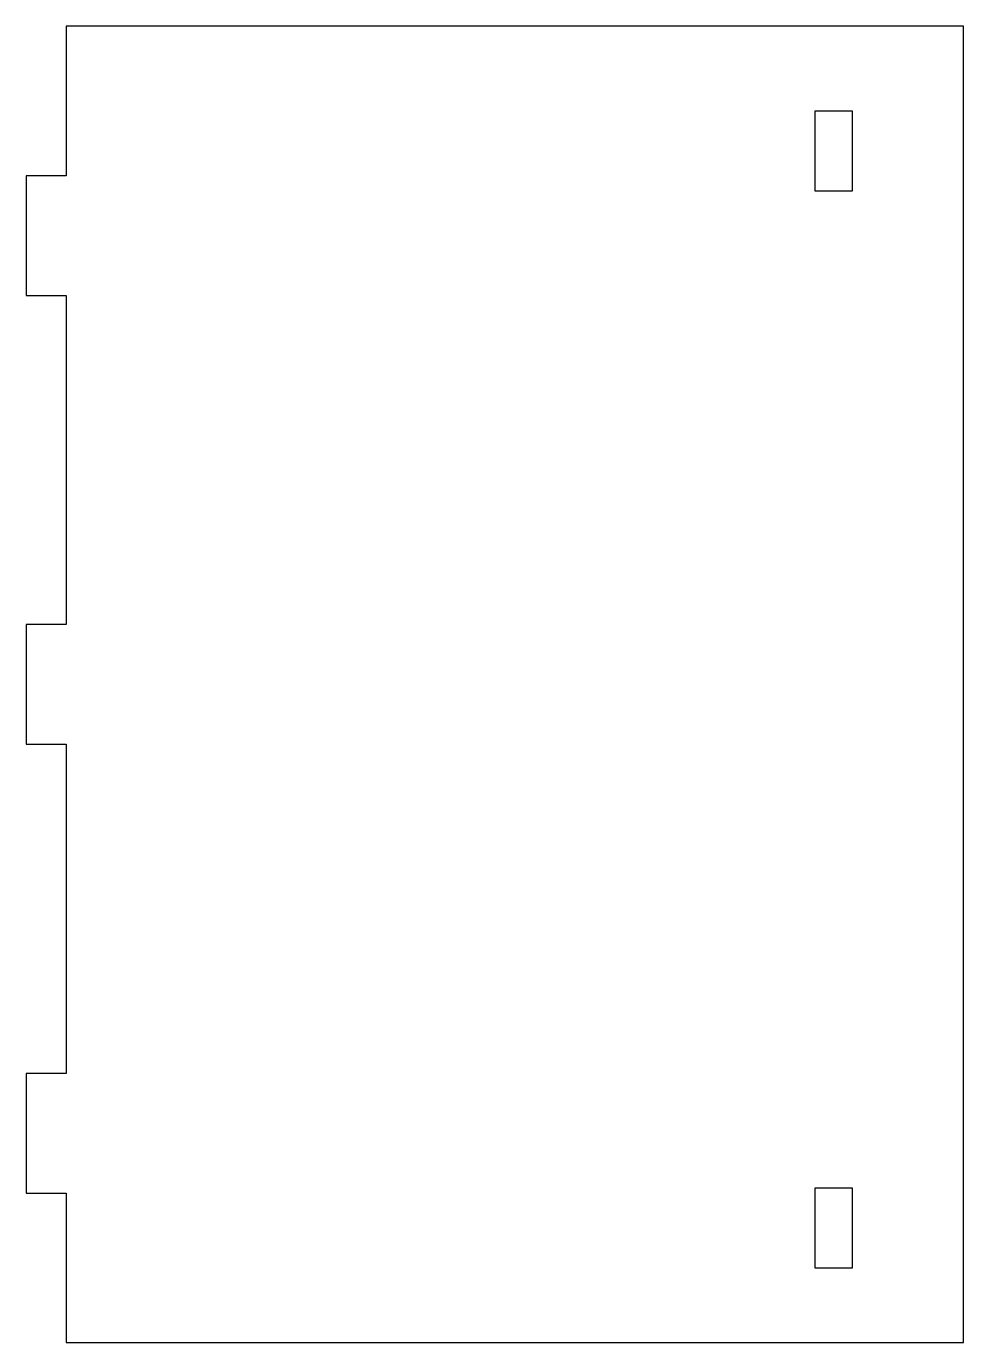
# Model space of a CAD drawing. Header units: millimetres. Extents: x 4948 to 5042, y 1385 to 1517.
import ezdxf

# ---------------------------------------------------------------- set-up
doc = ezdxf.new("R2010")
doc.units = ezdxf.units.MM

msp = doc.modelspace()

# ---------------------------------------------------------------- linework, layer by layer
at = {"color": 0, "extrusion": (2.99335e-07, -5.9784e-17, -1)}
for p, q in [((4951.51, 1517.15, -162.26), (4951.51, 1502.15, -162.26)), ((5041.51, 1517.15, -162.26), (4951.51, 1517.15, -162.26)), ((5041.51, 1385.15, -162.26), (5041.51, 1517.15, -162.26)), ((5030.38, 1508.65, -162.26), (5026.59, 1508.65, -162.26)), ((5026.59, 1508.65, -162.26), (5026.59, 1500.65, -162.26)), ((5030.38, 1500.65, -162.26), (5030.38, 1508.65, -162.26)), ((4947.51, 1502.15, -162.26), (4947.51, 1490.15, -162.26)), ((4951.51, 1502.15, -162.26), (4947.51, 1502.15, -162.26)), ((5026.59, 1500.65, -162.26), (5030.38, 1500.65, -162.26)), ((4947.51, 1490.15, -162.26), (4951.51, 1490.15, -162.26)), ((4951.51, 1490.15, -162.26), (4951.51, 1457.15, -162.26)), ((4947.51, 1457.15, -162.26), (4947.51, 1445.15, -162.26)), ((4951.51, 1457.15, -162.26), (4947.51, 1457.15, -162.26)), ((4947.51, 1445.15, -162.26), (4951.51, 1445.15, -162.26)), ((4951.51, 1445.15, -162.26), (4951.51, 1412.15, -162.26)), ((4947.51, 1412.15, -162.26), (4947.51, 1400.15, -162.26)), ((4951.51, 1412.15, -162.26), (4947.51, 1412.15, -162.26)), ((5030.38, 1400.65, -162.26), (5026.59, 1400.65, -162.26)), ((5026.59, 1400.65, -162.26), (5026.59, 1392.65, -162.26)), ((5030.38, 1392.65, -162.26), (5030.38, 1400.65, -162.26)), ((4947.51, 1400.15, -162.26), (4951.51, 1400.15, -162.26)), ((4951.51, 1400.15, -162.26), (4951.51, 1385.15, -162.26)), ((5026.59, 1392.65, -162.26), (5030.38, 1392.65, -162.26)), ((4951.51, 1385.15, -162.26), (5041.51, 1385.15, -162.26))]:
    msp.add_line(p, q, dxfattribs=at)

doc.saveas('drawing.dxf')
